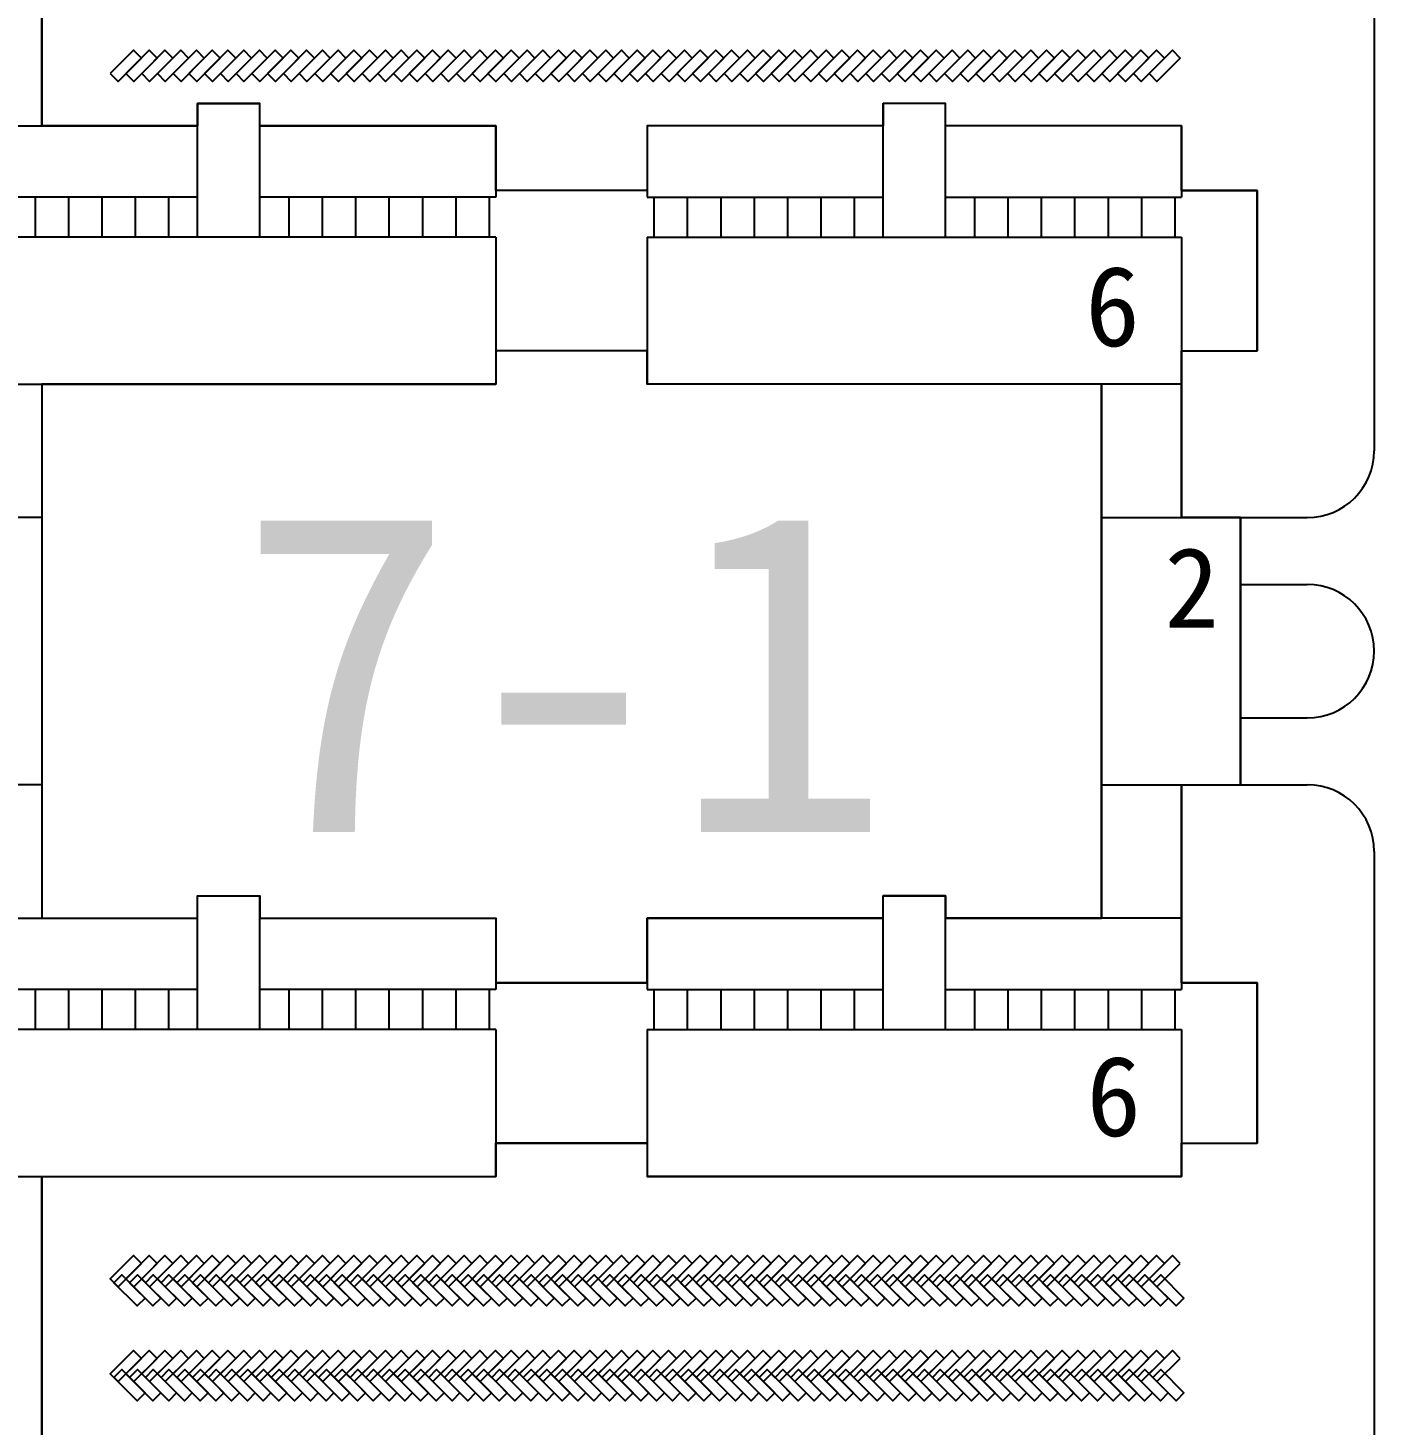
# Model space of a CAD drawing. Extents: x 39009873 to 40242873, y -38938004 to -37205504.
# Drawn here: x 39262728 to 39323197, y -37976312 to -37913541 of the extents above; entities that cross this region are included whole.
import ezdxf

# ---------------------------------------------------------------- set-up
doc = ezdxf.new("R2010")
doc.units = 0
doc.header["$LTSCALE"] = 1000
doc.header["$MEASUREMENT"] = 0
for name, color, linetype in [('1-CEG', 220, 'CONTINUOUS'), ('PUB_TEXT', 4, 'CONTINUOUS'), ('人行道', 251, 'CONTINUOUS'), ('地面非机动车', 2, 'CONTINUOUS'), ('建筑屋顶', 2, 'CONTINUOUS'), ('建筑轮廓', 254, 'CONTINUOUS')]:
    doc.layers.add(name, color=color, linetype=linetype)
doc.styles.add('-黑体', font='SIMHEI.TTF')

# ---------------------------------------------------------------- blocks, each defined once
blk = doc.blocks.new('333')
at = {"layer": '建筑屋顶', "linetype": 'Continuous', "ltscale": 10}
for p, q in [((-280647, 1070561), (-277847, 1070561)), ((-280647, 1064561), (-280647, 1070561)), ((-277847, 1064561), (-277847, 1070561)), ((-247047, 1070561), (-249847, 1070561)), ((-249847, 1064561), (-249847, 1070561)), ((-247047, 1064561), (-247047, 1070561)), ((-291247, 1069561), (-280647, 1069561)), ((-291247, 1069561), (-291247, 1066361)), ((-277847, 1069561), (-267247, 1069561)), ((-267247, 1069561), (-267247, 1066361)), ((-249847, 1069561), (-260447, 1069561)), ((-260447, 1069561), (-260447, 1066361)), ((-236447, 1069561), (-247047, 1069561)), ((-236447, 1069561), (-236447, 1066361)), ((-294647, 1066661), (-294647, 1059461)), ((-291247, 1066661), (-294647, 1066661)), ((-260447, 1066661), (-267247, 1066661)), ((-236447, 1066661), (-233047, 1066661)), ((-233047, 1066661), (-233047, 1059461)), ((-280647, 1066361), (-291247, 1066361)), ((-290947, 1066361), (-290947, 1064561)), ((-289447, 1066361), (-289447, 1064561)), ((-287947, 1066361), (-287947, 1064561)), ((-286447, 1066361), (-286447, 1064561)), ((-284947, 1066361), (-284947, 1064561)), ((-283447, 1066361), (-283447, 1064561)), ((-281947, 1066361), (-281947, 1064561)), ((-267247, 1066361), (-277847, 1066361)), ((-276547, 1066361), (-276547, 1064561)), ((-275047, 1066361), (-275047, 1064561)), ((-273547, 1066361), (-273547, 1064561)), ((-272047, 1066361), (-272047, 1064561)), ((-270547, 1066361), (-270547, 1064561)), ((-269047, 1066361), (-269047, 1064561)), ((-267547, 1066361), (-267547, 1064561)), ((-260447, 1066361), (-249847, 1066361)), ((-260147, 1066361), (-260147, 1064561)), ((-258647, 1066361), (-258647, 1064561)), ((-257147, 1066361), (-257147, 1064561)), ((-255647, 1066361), (-255647, 1064561)), ((-254147, 1066361), (-254147, 1064561)), ((-252647, 1066361), (-252647, 1064561)), ((-251147, 1066361), (-251147, 1064561)), ((-247047, 1066361), (-236447, 1066361)), ((-245747, 1066361), (-245747, 1064561)), ((-244247, 1066361), (-244247, 1064561)), ((-242747, 1066361), (-242747, 1064561)), ((-241247, 1066361), (-241247, 1064561)), ((-239747, 1066361), (-239747, 1064561)), ((-238247, 1066361), (-238247, 1064561)), ((-236747, 1066361), (-236747, 1064561)), ((-267247, 1064561), (-291247, 1064561)), ((-291247, 1064561), (-291247, 1051961)), ((-267247, 1064561), (-267247, 1057961)), ((-260447, 1064561), (-236447, 1064561)), ((-260447, 1064561), (-260447, 1057961)), ((-236447, 1064561), (-236447, 1051961)), ((-291247, 1059461), (-294647, 1059461)), ((-260447, 1059461), (-267247, 1059461)), ((-236447, 1059461), (-233047, 1059461)), ((-291247, 1057961), (-267247, 1057961)), ((-287647, 1057961), (-287647, 1033961)), ((-236447, 1057961), (-260447, 1057961)), ((-240047, 1057961), (-240047, 1033961)), ((-293897, 1051961), (-293897, 1039961)), ((-287647, 1051961), (-293897, 1051961)), ((-240047, 1051961), (-233797, 1051961)), ((-233797, 1051961), (-233797, 1039961)), ((-287647, 1039961), (-293897, 1039961)), ((-291247, 1039961), (-291247, 1030761)), ((-240047, 1039961), (-233797, 1039961)), ((-236447, 1039961), (-236447, 1030761)), ((-280647, 1034961), (-277847, 1034961)), ((-280647, 1028961), (-280647, 1034961)), ((-277847, 1028961), (-277847, 1034961)), ((-247047, 1034961), (-249847, 1034961)), ((-249847, 1028961), (-249847, 1034961)), ((-247047, 1028961), (-247047, 1034961)), ((-291247, 1033961), (-280647, 1033961)), ((-277847, 1033961), (-267247, 1033961)), ((-267247, 1033961), (-267247, 1030761)), ((-249847, 1033961), (-260447, 1033961)), ((-260447, 1033961), (-260447, 1030761)), ((-236447, 1033961), (-247047, 1033961)), ((-294647, 1031061), (-294647, 1023861)), ((-291247, 1031061), (-294647, 1031061)), ((-280647, 1030761), (-291247, 1030761)), ((-290947, 1030761), (-290947, 1028961)), ((-289447, 1030761), (-289447, 1028961)), ((-287947, 1030761), (-287947, 1028961)), ((-286447, 1030761), (-286447, 1028961)), ((-284947, 1030761), (-284947, 1028961)), ((-283447, 1030761), (-283447, 1028961)), ((-281947, 1030761), (-281947, 1028961)), ((-267247, 1030761), (-277847, 1030761)), ((-276547, 1030761), (-276547, 1028961)), ((-275047, 1030761), (-275047, 1028961)), ((-273547, 1030761), (-273547, 1028961)), ((-272047, 1030761), (-272047, 1028961)), ((-270547, 1030761), (-270547, 1028961)), ((-269047, 1030761), (-269047, 1028961)), ((-267547, 1030761), (-267547, 1028961)), ((-260447, 1031061), (-267247, 1031061)), ((-260447, 1030761), (-249847, 1030761)), ((-260147, 1030761), (-260147, 1028961)), ((-258647, 1030761), (-258647, 1028961)), ((-257147, 1030761), (-257147, 1028961)), ((-255647, 1030761), (-255647, 1028961)), ((-254147, 1030761), (-254147, 1028961)), ((-252647, 1030761), (-252647, 1028961)), ((-251147, 1030761), (-251147, 1028961)), ((-247047, 1030761), (-236447, 1030761)), ((-245747, 1030761), (-245747, 1028961)), ((-244247, 1030761), (-244247, 1028961)), ((-242747, 1030761), (-242747, 1028961)), ((-241247, 1030761), (-241247, 1028961)), ((-239747, 1030761), (-239747, 1028961)), ((-238247, 1030761), (-238247, 1028961)), ((-236747, 1030761), (-236747, 1028961)), ((-236447, 1031061), (-233047, 1031061)), ((-233047, 1031061), (-233047, 1023861)), ((-267247, 1028961), (-291247, 1028961)), ((-291247, 1028961), (-291247, 1022361)), ((-267247, 1028961), (-267247, 1022361)), ((-260447, 1028961), (-236447, 1028961)), ((-260447, 1028961), (-260447, 1022361)), ((-236447, 1028961), (-236447, 1022361)), ((-291247, 1023861), (-294647, 1023861)), ((-260447, 1023861), (-267247, 1023861)), ((-236447, 1023861), (-233047, 1023861)), ((-291247, 1022361), (-267247, 1022361)), ((-236447, 1022361), (-260447, 1022361))]:
    blk.add_line(p, q, dxfattribs=at)

msp = doc.modelspace()

# ---------------------------------------------------------------- linework, layer by layer
at = {"layer": '人行道'}
for p, q in [((39323197, -37879341), (39323197, -37932541)), ((39317197, -37935541), (39320197, -37935541)), ((39317197, -37938541), (39320197, -37938541)), ((39323197, -37941541), (39323197, -37941541)), ((39317197, -37944541), (39320197, -37944541)), ((39317197, -37947541), (39320197, -37947541)), ((39323197, -37950541), (39323197, -38003741))]:
    msp.add_line(p, q, dxfattribs=at)
for centre, start, end in [((39320197, -37932541), 270, 0), ((39320197, -37941541), 0, 90), ((39320197, -37941541), 270, 0), ((39320197, -37950541), 0, 90)]:
    msp.add_arc(centre, 3000, start, end, dxfattribs=at)
at = {"layer": '地面非机动车', "linetype": 'Continuous', "ltscale": 10}
for points in [[(39266422, -37915588), (39266776, -37915941), (39267822, -37914895), (39267469, -37914541)], [(39267130, -37915588), (39267483, -37915941), (39268530, -37914895), (39268176, -37914541)], [(39267837, -37915588), (39268190, -37915941), (39269237, -37914895), (39268883, -37914541)], [(39268544, -37915588), (39268897, -37915941), (39269944, -37914895), (39269590, -37914541)], [(39269251, -37915588), (39269604, -37915941), (39270651, -37914895), (39270297, -37914541)], [(39269958, -37915588), (39270312, -37915941), (39271358, -37914895), (39271004, -37914541)], [(39270665, -37915588), (39271019, -37915941), (39272065, -37914895), (39271712, -37914541)], [(39271372, -37915588), (39271726, -37915941), (39272772, -37914895), (39272419, -37914541)], [(39272079, -37915588), (39272433, -37915941), (39273479, -37914895), (39273126, -37914541)], [(39272786, -37915588), (39273140, -37915941), (39274186, -37914895), (39273833, -37914541)], [(39273493, -37915588), (39273847, -37915941), (39274893, -37914895), (39274540, -37914541)], [(39274201, -37915588), (39274554, -37915941), (39275601, -37914895), (39275247, -37914541)], [(39274908, -37915588), (39275261, -37915941), (39276308, -37914895), (39275954, -37914541)], [(39275615, -37915588), (39275968, -37915941), (39277015, -37914895), (39276661, -37914541)], [(39276322, -37915588), (39276675, -37915941), (39277722, -37914895), (39277368, -37914541)], [(39277029, -37915588), (39277383, -37915941), (39278429, -37914895), (39278075, -37914541)], [(39277736, -37915588), (39278090, -37915941), (39279136, -37914895), (39278783, -37914541)], [(39278443, -37915588), (39278797, -37915941), (39279843, -37914895), (39279490, -37914541)], [(39279150, -37915588), (39279504, -37915941), (39280550, -37914895), (39280197, -37914541)], [(39279857, -37915588), (39280211, -37915941), (39281257, -37914895), (39280904, -37914541)], [(39280565, -37915588), (39280918, -37915941), (39281965, -37914895), (39281611, -37914541)], [(39281272, -37915588), (39281625, -37915941), (39282672, -37914895), (39282318, -37914541)], [(39281979, -37915588), (39282332, -37915941), (39283379, -37914895), (39283025, -37914541)], [(39282686, -37915588), (39283039, -37915941), (39284086, -37914895), (39283732, -37914541)], [(39283393, -37915588), (39283747, -37915941), (39284793, -37914895), (39284439, -37914541)], [(39284100, -37915588), (39284454, -37915941), (39285500, -37914895), (39285147, -37914541)], [(39284807, -37915588), (39285161, -37915941), (39286207, -37914895), (39285854, -37914541)], [(39285514, -37915588), (39285868, -37915941), (39286914, -37914895), (39286561, -37914541)], [(39286221, -37915588), (39286575, -37915941), (39287621, -37914895), (39287268, -37914541)], [(39286929, -37915588), (39287282, -37915941), (39288329, -37914895), (39287975, -37914541)], [(39287636, -37915588), (39287989, -37915941), (39289036, -37914895), (39288682, -37914541)], [(39288343, -37915588), (39288696, -37915941), (39289743, -37914895), (39289389, -37914541)], [(39289050, -37915588), (39289403, -37915941), (39290450, -37914895), (39290096, -37914541)], [(39289757, -37915588), (39290110, -37915941), (39291157, -37914895), (39290803, -37914541)], [(39290464, -37915588), (39290818, -37915941), (39291864, -37914895), (39291510, -37914541)], [(39291171, -37915588), (39291525, -37915941), (39292571, -37914895), (39292218, -37914541)], [(39291878, -37915588), (39292232, -37915941), (39293278, -37914895), (39292925, -37914541)], [(39292585, -37915588), (39292939, -37915941), (39293985, -37914895), (39293632, -37914541)], [(39293292, -37915588), (39293646, -37915941), (39294692, -37914895), (39294339, -37914541)], [(39294000, -37915588), (39294353, -37915941), (39295400, -37914895), (39295046, -37914541)], [(39294707, -37915588), (39295060, -37915941), (39296107, -37914895), (39295753, -37914541)], [(39295414, -37915588), (39295767, -37915941), (39296814, -37914895), (39296460, -37914541)], [(39296121, -37915588), (39296474, -37915941), (39297521, -37914895), (39297167, -37914541)], [(39296828, -37915588), (39297182, -37915941), (39298228, -37914895), (39297874, -37914541)], [(39297535, -37915588), (39297889, -37915941), (39298935, -37914895), (39298582, -37914541)], [(39298242, -37915588), (39298596, -37915941), (39299642, -37914895), (39299289, -37914541)], [(39298949, -37915588), (39299303, -37915941), (39300349, -37914895), (39299996, -37914541)], [(39299656, -37915588), (39300010, -37915941), (39301056, -37914895), (39300703, -37914541)], [(39300364, -37915588), (39300717, -37915941), (39301764, -37914895), (39301410, -37914541)], [(39301071, -37915588), (39301424, -37915941), (39302471, -37914895), (39302117, -37914541)], [(39301778, -37915588), (39302131, -37915941), (39303178, -37914895), (39302824, -37914541)], [(39302485, -37915588), (39302838, -37915941), (39303885, -37914895), (39303531, -37914541)], [(39303192, -37915588), (39303546, -37915941), (39304592, -37914895), (39304238, -37914541)], [(39303899, -37915588), (39304253, -37915941), (39305299, -37914895), (39304946, -37914541)], [(39304606, -37915588), (39304960, -37915941), (39306006, -37914895), (39305653, -37914541)], [(39305313, -37915588), (39305667, -37915941), (39306713, -37914895), (39306360, -37914541)], [(39306020, -37915588), (39306374, -37915941), (39307420, -37914895), (39307067, -37914541)], [(39306728, -37915588), (39307081, -37915941), (39308128, -37914895), (39307774, -37914541)], [(39307435, -37915588), (39307788, -37915941), (39308835, -37914895), (39308481, -37914541)], [(39308142, -37915588), (39308495, -37915941), (39309542, -37914895), (39309188, -37914541)], [(39308849, -37915588), (39309202, -37915941), (39310249, -37914895), (39309895, -37914541)], [(39309556, -37915588), (39309909, -37915941), (39310956, -37914895), (39310602, -37914541)], [(39310263, -37915588), (39310617, -37915941), (39311663, -37914895), (39311309, -37914541)], [(39310970, -37915588), (39311324, -37915941), (39312370, -37914895), (39312017, -37914541)], [(39311677, -37915588), (39312031, -37915941), (39313077, -37914895), (39312724, -37914541)], [(39312384, -37915588), (39312738, -37915941), (39313784, -37914895), (39313431, -37914541)], [(39313091, -37915588), (39313445, -37915941), (39314491, -37914895), (39314138, -37914541)], [(39267822, -37969055), (39267469, -37968701), (39266422, -37969748), (39266776, -37970101)], [(39268530, -37969055), (39268176, -37968701), (39267130, -37969748), (39267483, -37970101)], [(39269237, -37969055), (39268883, -37968701), (39267837, -37969748), (39268190, -37970101)], [(39269944, -37969055), (39269590, -37968701), (39268544, -37969748), (39268897, -37970101)], [(39270651, -37969055), (39270297, -37968701), (39269251, -37969748), (39269604, -37970101)], [(39271358, -37969055), (39271004, -37968701), (39269958, -37969748), (39270312, -37970101)], [(39272065, -37969055), (39271712, -37968701), (39270665, -37969748), (39271019, -37970101)], [(39272772, -37969055), (39272419, -37968701), (39271372, -37969748), (39271726, -37970101)], [(39273479, -37969055), (39273126, -37968701), (39272079, -37969748), (39272433, -37970101)], [(39274186, -37969055), (39273833, -37968701), (39272786, -37969748), (39273140, -37970101)], [(39274893, -37969055), (39274540, -37968701), (39273493, -37969748), (39273847, -37970101)], [(39275601, -37969055), (39275247, -37968701), (39274201, -37969748), (39274554, -37970101)], [(39276308, -37969055), (39275954, -37968701), (39274908, -37969748), (39275261, -37970101)], [(39277015, -37969055), (39276661, -37968701), (39275615, -37969748), (39275968, -37970101)], [(39277722, -37969055), (39277368, -37968701), (39276322, -37969748), (39276675, -37970101)], [(39277722, -37969055), (39277368, -37968701), (39276322, -37969748), (39276675, -37970101)], [(39278429, -37969055), (39278075, -37968701), (39277029, -37969748), (39277383, -37970101)], [(39279136, -37969055), (39278783, -37968701), (39277736, -37969748), (39278090, -37970101)], [(39279843, -37969055), (39279490, -37968701), (39278443, -37969748), (39278797, -37970101)], [(39280550, -37969055), (39280197, -37968701), (39279150, -37969748), (39279504, -37970101)], [(39281257, -37969055), (39280904, -37968701), (39279857, -37969748), (39280211, -37970101)], [(39281965, -37969055), (39281611, -37968701), (39280565, -37969748), (39280918, -37970101)], [(39282672, -37969055), (39282318, -37968701), (39281272, -37969748), (39281625, -37970101)], [(39283379, -37969055), (39283025, -37968701), (39281979, -37969748), (39282332, -37970101)], [(39284086, -37969055), (39283732, -37968701), (39282686, -37969748), (39283039, -37970101)], [(39284793, -37969055), (39284439, -37968701), (39283393, -37969748), (39283747, -37970101)], [(39285500, -37969055), (39285147, -37968701), (39284100, -37969748), (39284454, -37970101)], [(39286207, -37969055), (39285854, -37968701), (39284807, -37969748), (39285161, -37970101)], [(39286914, -37969055), (39286561, -37968701), (39285514, -37969748), (39285868, -37970101)], [(39286914, -37969055), (39286561, -37968701), (39285514, -37969748), (39285868, -37970101)], [(39287621, -37969055), (39287268, -37968701), (39286221, -37969748), (39286575, -37970101)], [(39288329, -37969055), (39287975, -37968701), (39286929, -37969748), (39287282, -37970101)], [(39289036, -37969055), (39288682, -37968701), (39287636, -37969748), (39287989, -37970101)], [(39289743, -37969055), (39289389, -37968701), (39288343, -37969748), (39288696, -37970101)], [(39290450, -37969055), (39290096, -37968701), (39289050, -37969748), (39289403, -37970101)], [(39291157, -37969055), (39290803, -37968701), (39289757, -37969748), (39290110, -37970101)], [(39291864, -37969055), (39291510, -37968701), (39290464, -37969748), (39290818, -37970101)], [(39292571, -37969055), (39292218, -37968701), (39291171, -37969748), (39291525, -37970101)], [(39293278, -37969055), (39292925, -37968701), (39291878, -37969748), (39292232, -37970101)], [(39293985, -37969055), (39293632, -37968701), (39292585, -37969748), (39292939, -37970101)], [(39294692, -37969055), (39294339, -37968701), (39293292, -37969748), (39293646, -37970101)], [(39295400, -37969055), (39295046, -37968701), (39294000, -37969748), (39294353, -37970101)], [(39296107, -37969055), (39295753, -37968701), (39294707, -37969748), (39295060, -37970101)], [(39296107, -37969055), (39295753, -37968701), (39294707, -37969748), (39295060, -37970101)], [(39296814, -37969055), (39296460, -37968701), (39295414, -37969748), (39295767, -37970101)], [(39297521, -37969055), (39297167, -37968701), (39296121, -37969748), (39296474, -37970101)], [(39298228, -37969055), (39297874, -37968701), (39296828, -37969748), (39297182, -37970101)], [(39298935, -37969055), (39298582, -37968701), (39297535, -37969748), (39297889, -37970101)], [(39299642, -37969055), (39299289, -37968701), (39298242, -37969748), (39298596, -37970101)], [(39300349, -37969055), (39299996, -37968701), (39298949, -37969748), (39299303, -37970101)], [(39301056, -37969055), (39300703, -37968701), (39299656, -37969748), (39300010, -37970101)], [(39301764, -37969055), (39301410, -37968701), (39300364, -37969748), (39300717, -37970101)], [(39302471, -37969055), (39302117, -37968701), (39301071, -37969748), (39301424, -37970101)], [(39303178, -37969055), (39302824, -37968701), (39301778, -37969748), (39302131, -37970101)], [(39303885, -37969055), (39303531, -37968701), (39302485, -37969748), (39302838, -37970101)], [(39304592, -37969055), (39304238, -37968701), (39303192, -37969748), (39303546, -37970101)], [(39305299, -37969055), (39304946, -37968701), (39303899, -37969748), (39304253, -37970101)], [(39305299, -37969055), (39304946, -37968701), (39303899, -37969748), (39304253, -37970101)], [(39306006, -37969055), (39305653, -37968701), (39304606, -37969748), (39304960, -37970101)], [(39306713, -37969055), (39306360, -37968701), (39305313, -37969748), (39305667, -37970101)], [(39307420, -37969055), (39307067, -37968701), (39306020, -37969748), (39306374, -37970101)], [(39308128, -37969055), (39307774, -37968701), (39306728, -37969748), (39307081, -37970101)], [(39308835, -37969055), (39308481, -37968701), (39307435, -37969748), (39307788, -37970101)], [(39309542, -37969055), (39309188, -37968701), (39308142, -37969748), (39308495, -37970101)], [(39310249, -37969055), (39309895, -37968701), (39308849, -37969748), (39309202, -37970101)], [(39310956, -37969055), (39310602, -37968701), (39309556, -37969748), (39309909, -37970101)], [(39311663, -37969055), (39311309, -37968701), (39310263, -37969748), (39310617, -37970101)], [(39312370, -37969055), (39312017, -37968701), (39310970, -37969748), (39311324, -37970101)], [(39313077, -37969055), (39312724, -37968701), (39311677, -37969748), (39312031, -37970101)], [(39313784, -37969055), (39313431, -37968701), (39312384, -37969748), (39312738, -37970101)], [(39314491, -37969055), (39314138, -37968701), (39313091, -37969748), (39313445, -37970101)], [(39266590, -37969915), (39266943, -37969561), (39267990, -37970608), (39267636, -37970961)], [(39267297, -37969915), (39267650, -37969561), (39268697, -37970608), (39268343, -37970961)], [(39268004, -37969915), (39268357, -37969561), (39269404, -37970608), (39269050, -37970961)], [(39268711, -37969915), (39269064, -37969561), (39270111, -37970608), (39269757, -37970961)], [(39269418, -37969915), (39269772, -37969561), (39270818, -37970608), (39270464, -37970961)], [(39270125, -37969915), (39270479, -37969561), (39271525, -37970608), (39271172, -37970961)], [(39270832, -37969915), (39271186, -37969561), (39272232, -37970608), (39271879, -37970961)], [(39271539, -37969915), (39271893, -37969561), (39272939, -37970608), (39272586, -37970961)], [(39272246, -37969915), (39272600, -37969561), (39273646, -37970608), (39273293, -37970961)], [(39272953, -37969915), (39273307, -37969561), (39274353, -37970608), (39274000, -37970961)], [(39273661, -37969915), (39274014, -37969561), (39275061, -37970608), (39274707, -37970961)], [(39274368, -37969915), (39274721, -37969561), (39275768, -37970608), (39275414, -37970961)], [(39275075, -37969915), (39275428, -37969561), (39276475, -37970608), (39276121, -37970961)], [(39275782, -37969915), (39276135, -37969561), (39277182, -37970608), (39276828, -37970961)], [(39276489, -37969915), (39276843, -37969561), (39277889, -37970608), (39277535, -37970961)], [(39277196, -37969915), (39277550, -37969561), (39278596, -37970608), (39278243, -37970961)], [(39277903, -37969915), (39278257, -37969561), (39279303, -37970608), (39278950, -37970961)], [(39278610, -37969915), (39278964, -37969561), (39280010, -37970608), (39279657, -37970961)], [(39279317, -37969915), (39279671, -37969561), (39280717, -37970608), (39280364, -37970961)], [(39280025, -37969915), (39280378, -37969561), (39281425, -37970608), (39281071, -37970961)], [(39280732, -37969915), (39281085, -37969561), (39282132, -37970608), (39281778, -37970961)], [(39281439, -37969915), (39281792, -37969561), (39282839, -37970608), (39282485, -37970961)], [(39282146, -37969915), (39282499, -37969561), (39283546, -37970608), (39283192, -37970961)], [(39282853, -37969915), (39283207, -37969561), (39284253, -37970608), (39283899, -37970961)], [(39283560, -37969915), (39283914, -37969561), (39284960, -37970608), (39284607, -37970961)], [(39284267, -37969915), (39284621, -37969561), (39285667, -37970608), (39285314, -37970961)], [(39284974, -37969915), (39285328, -37969561), (39286374, -37970608), (39286021, -37970961)], [(39285681, -37969915), (39286035, -37969561), (39287081, -37970608), (39286728, -37970961)], [(39286389, -37969915), (39286742, -37969561), (39287789, -37970608), (39287435, -37970961)], [(39287096, -37969915), (39287449, -37969561), (39288496, -37970608), (39288142, -37970961)], [(39287803, -37969915), (39288156, -37969561), (39289203, -37970608), (39288849, -37970961)], [(39288510, -37969915), (39288863, -37969561), (39289910, -37970608), (39289556, -37970961)], [(39289217, -37969915), (39289570, -37969561), (39290617, -37970608), (39290263, -37970961)], [(39289924, -37969915), (39290278, -37969561), (39291324, -37970608), (39290970, -37970961)], [(39290631, -37969915), (39290985, -37969561), (39292031, -37970608), (39291678, -37970961)], [(39291338, -37969915), (39291692, -37969561), (39292738, -37970608), (39292385, -37970961)], [(39292045, -37969915), (39292399, -37969561), (39293445, -37970608), (39293092, -37970961)], [(39292752, -37969915), (39293106, -37969561), (39294152, -37970608), (39293799, -37970961)], [(39293460, -37969915), (39293813, -37969561), (39294860, -37970608), (39294506, -37970961)], [(39294167, -37969915), (39294520, -37969561), (39295567, -37970608), (39295213, -37970961)], [(39294874, -37969915), (39295227, -37969561), (39296274, -37970608), (39295920, -37970961)], [(39295581, -37969915), (39295934, -37969561), (39296981, -37970608), (39296627, -37970961)], [(39296288, -37969915), (39296642, -37969561), (39297688, -37970608), (39297334, -37970961)], [(39296995, -37969915), (39297349, -37969561), (39298395, -37970608), (39298042, -37970961)], [(39297702, -37969915), (39298056, -37969561), (39299102, -37970608), (39298749, -37970961)], [(39298409, -37969915), (39298763, -37969561), (39299809, -37970608), (39299456, -37970961)], [(39299116, -37969915), (39299470, -37969561), (39300516, -37970608), (39300163, -37970961)], [(39299824, -37969915), (39300177, -37969561), (39301224, -37970608), (39300870, -37970961)], [(39300531, -37969915), (39300884, -37969561), (39301931, -37970608), (39301577, -37970961)], [(39301238, -37969915), (39301591, -37969561), (39302638, -37970608), (39302284, -37970961)], [(39301945, -37969915), (39302298, -37969561), (39303345, -37970608), (39302991, -37970961)], [(39302652, -37969915), (39303006, -37969561), (39304052, -37970608), (39303698, -37970961)], [(39303359, -37969915), (39303713, -37969561), (39304759, -37970608), (39304406, -37970961)], [(39304066, -37969915), (39304420, -37969561), (39305466, -37970608), (39305113, -37970961)], [(39304773, -37969915), (39305127, -37969561), (39306173, -37970608), (39305820, -37970961)], [(39305480, -37969915), (39305834, -37969561), (39306880, -37970608), (39306527, -37970961)], [(39306188, -37969915), (39306541, -37969561), (39307588, -37970608), (39307234, -37970961)], [(39306895, -37969915), (39307248, -37969561), (39308295, -37970608), (39307941, -37970961)], [(39307602, -37969915), (39307955, -37969561), (39309002, -37970608), (39308648, -37970961)], [(39308309, -37969915), (39308662, -37969561), (39309709, -37970608), (39309355, -37970961)], [(39309016, -37969915), (39309369, -37969561), (39310416, -37970608), (39310062, -37970961)], [(39309723, -37969915), (39310077, -37969561), (39311123, -37970608), (39310769, -37970961)], [(39310430, -37969915), (39310784, -37969561), (39311830, -37970608), (39311477, -37970961)], [(39311137, -37969915), (39311491, -37969561), (39312537, -37970608), (39312184, -37970961)], [(39311844, -37969915), (39312198, -37969561), (39313244, -37970608), (39312891, -37970961)], [(39312551, -37969915), (39312905, -37969561), (39313951, -37970608), (39313598, -37970961)], [(39313259, -37969915), (39313612, -37969561), (39314659, -37970608), (39314305, -37970961)], [(39267822, -37973315), (39267469, -37972961), (39266422, -37974008), (39266776, -37974361)], [(39268530, -37973315), (39268176, -37972961), (39267130, -37974008), (39267483, -37974361)], [(39269237, -37973315), (39268883, -37972961), (39267837, -37974008), (39268190, -37974361)], [(39269944, -37973315), (39269590, -37972961), (39268544, -37974008), (39268897, -37974361)], [(39270651, -37973315), (39270297, -37972961), (39269251, -37974008), (39269604, -37974361)], [(39271358, -37973315), (39271004, -37972961), (39269958, -37974008), (39270312, -37974361)], [(39272065, -37973315), (39271712, -37972961), (39270665, -37974008), (39271019, -37974361)], [(39272772, -37973315), (39272419, -37972961), (39271372, -37974008), (39271726, -37974361)], [(39273479, -37973315), (39273126, -37972961), (39272079, -37974008), (39272433, -37974361)], [(39274186, -37973315), (39273833, -37972961), (39272786, -37974008), (39273140, -37974361)], [(39274893, -37973315), (39274540, -37972961), (39273493, -37974008), (39273847, -37974361)], [(39275601, -37973315), (39275247, -37972961), (39274201, -37974008), (39274554, -37974361)], [(39276308, -37973315), (39275954, -37972961), (39274908, -37974008), (39275261, -37974361)], [(39277015, -37973315), (39276661, -37972961), (39275615, -37974008), (39275968, -37974361)], [(39277722, -37973315), (39277368, -37972961), (39276322, -37974008), (39276675, -37974361)], [(39277722, -37973315), (39277368, -37972961), (39276322, -37974008), (39276675, -37974361)], [(39278429, -37973315), (39278075, -37972961), (39277029, -37974008), (39277383, -37974361)], [(39279136, -37973315), (39278783, -37972961), (39277736, -37974008), (39278090, -37974361)], [(39279843, -37973315), (39279490, -37972961), (39278443, -37974008), (39278797, -37974361)], [(39280550, -37973315), (39280197, -37972961), (39279150, -37974008), (39279504, -37974361)], [(39281257, -37973315), (39280904, -37972961), (39279857, -37974008), (39280211, -37974361)], [(39281965, -37973315), (39281611, -37972961), (39280565, -37974008), (39280918, -37974361)], [(39282672, -37973315), (39282318, -37972961), (39281272, -37974008), (39281625, -37974361)], [(39283379, -37973315), (39283025, -37972961), (39281979, -37974008), (39282332, -37974361)], [(39284086, -37973315), (39283732, -37972961), (39282686, -37974008), (39283039, -37974361)], [(39284793, -37973315), (39284439, -37972961), (39283393, -37974008), (39283747, -37974361)], [(39285500, -37973315), (39285147, -37972961), (39284100, -37974008), (39284454, -37974361)], [(39286207, -37973315), (39285854, -37972961), (39284807, -37974008), (39285161, -37974361)], [(39286914, -37973315), (39286561, -37972961), (39285514, -37974008), (39285868, -37974361)], [(39286914, -37973315), (39286561, -37972961), (39285514, -37974008), (39285868, -37974361)], [(39287621, -37973315), (39287268, -37972961), (39286221, -37974008), (39286575, -37974361)], [(39288329, -37973315), (39287975, -37972961), (39286929, -37974008), (39287282, -37974361)], [(39289036, -37973315), (39288682, -37972961), (39287636, -37974008), (39287989, -37974361)], [(39289743, -37973315), (39289389, -37972961), (39288343, -37974008), (39288696, -37974361)], [(39290450, -37973315), (39290096, -37972961), (39289050, -37974008), (39289403, -37974361)], [(39291157, -37973315), (39290803, -37972961), (39289757, -37974008), (39290110, -37974361)], [(39291864, -37973315), (39291510, -37972961), (39290464, -37974008), (39290818, -37974361)], [(39292571, -37973315), (39292218, -37972961), (39291171, -37974008), (39291525, -37974361)], [(39293278, -37973315), (39292925, -37972961), (39291878, -37974008), (39292232, -37974361)], [(39293985, -37973315), (39293632, -37972961), (39292585, -37974008), (39292939, -37974361)], [(39294692, -37973315), (39294339, -37972961), (39293292, -37974008), (39293646, -37974361)], [(39295400, -37973315), (39295046, -37972961), (39294000, -37974008), (39294353, -37974361)], [(39296107, -37973315), (39295753, -37972961), (39294707, -37974008), (39295060, -37974361)], [(39296107, -37973315), (39295753, -37972961), (39294707, -37974008), (39295060, -37974361)], [(39296814, -37973315), (39296460, -37972961), (39295414, -37974008), (39295767, -37974361)], [(39297521, -37973315), (39297167, -37972961), (39296121, -37974008), (39296474, -37974361)], [(39298228, -37973315), (39297874, -37972961), (39296828, -37974008), (39297182, -37974361)], [(39298935, -37973315), (39298582, -37972961), (39297535, -37974008), (39297889, -37974361)], [(39299642, -37973315), (39299289, -37972961), (39298242, -37974008), (39298596, -37974361)], [(39300349, -37973315), (39299996, -37972961), (39298949, -37974008), (39299303, -37974361)], [(39301056, -37973315), (39300703, -37972961), (39299656, -37974008), (39300010, -37974361)], [(39301764, -37973315), (39301410, -37972961), (39300364, -37974008), (39300717, -37974361)], [(39302471, -37973315), (39302117, -37972961), (39301071, -37974008), (39301424, -37974361)], [(39303178, -37973315), (39302824, -37972961), (39301778, -37974008), (39302131, -37974361)], [(39303885, -37973315), (39303531, -37972961), (39302485, -37974008), (39302838, -37974361)], [(39304592, -37973315), (39304238, -37972961), (39303192, -37974008), (39303546, -37974361)], [(39305299, -37973315), (39304946, -37972961), (39303899, -37974008), (39304253, -37974361)], [(39305299, -37973315), (39304946, -37972961), (39303899, -37974008), (39304253, -37974361)], [(39306006, -37973315), (39305653, -37972961), (39304606, -37974008), (39304960, -37974361)], [(39306713, -37973315), (39306360, -37972961), (39305313, -37974008), (39305667, -37974361)], [(39307420, -37973315), (39307067, -37972961), (39306020, -37974008), (39306374, -37974361)], [(39308128, -37973315), (39307774, -37972961), (39306728, -37974008), (39307081, -37974361)], [(39308835, -37973315), (39308481, -37972961), (39307435, -37974008), (39307788, -37974361)], [(39309542, -37973315), (39309188, -37972961), (39308142, -37974008), (39308495, -37974361)], [(39310249, -37973315), (39309895, -37972961), (39308849, -37974008), (39309202, -37974361)], [(39310956, -37973315), (39310602, -37972961), (39309556, -37974008), (39309909, -37974361)], [(39311663, -37973315), (39311309, -37972961), (39310263, -37974008), (39310617, -37974361)], [(39312370, -37973315), (39312017, -37972961), (39310970, -37974008), (39311324, -37974361)], [(39313077, -37973315), (39312724, -37972961), (39311677, -37974008), (39312031, -37974361)], [(39313784, -37973315), (39313431, -37972961), (39312384, -37974008), (39312738, -37974361)], [(39314491, -37973315), (39314138, -37972961), (39313091, -37974008), (39313445, -37974361)], [(39266590, -37974175), (39266943, -37973821), (39267990, -37974868), (39267636, -37975221)], [(39267297, -37974175), (39267650, -37973821), (39268697, -37974868), (39268343, -37975221)], [(39268004, -37974175), (39268357, -37973821), (39269404, -37974868), (39269050, -37975221)], [(39268711, -37974175), (39269064, -37973821), (39270111, -37974868), (39269757, -37975221)], [(39269418, -37974175), (39269772, -37973821), (39270818, -37974868), (39270464, -37975221)], [(39270125, -37974175), (39270479, -37973821), (39271525, -37974868), (39271172, -37975221)], [(39270832, -37974175), (39271186, -37973821), (39272232, -37974868), (39271879, -37975221)], [(39271539, -37974175), (39271893, -37973821), (39272939, -37974868), (39272586, -37975221)], [(39272246, -37974175), (39272600, -37973821), (39273646, -37974868), (39273293, -37975221)], [(39272953, -37974175), (39273307, -37973821), (39274353, -37974868), (39274000, -37975221)], [(39273661, -37974175), (39274014, -37973821), (39275061, -37974868), (39274707, -37975221)], [(39274368, -37974175), (39274721, -37973821), (39275768, -37974868), (39275414, -37975221)], [(39275075, -37974175), (39275428, -37973821), (39276475, -37974868), (39276121, -37975221)], [(39275782, -37974175), (39276135, -37973821), (39277182, -37974868), (39276828, -37975221)], [(39276489, -37974175), (39276843, -37973821), (39277889, -37974868), (39277535, -37975221)], [(39277196, -37974175), (39277550, -37973821), (39278596, -37974868), (39278243, -37975221)], [(39277903, -37974175), (39278257, -37973821), (39279303, -37974868), (39278950, -37975221)], [(39278610, -37974175), (39278964, -37973821), (39280010, -37974868), (39279657, -37975221)], [(39279317, -37974175), (39279671, -37973821), (39280717, -37974868), (39280364, -37975221)], [(39280025, -37974175), (39280378, -37973821), (39281425, -37974868), (39281071, -37975221)], [(39280732, -37974175), (39281085, -37973821), (39282132, -37974868), (39281778, -37975221)], [(39281439, -37974175), (39281792, -37973821), (39282839, -37974868), (39282485, -37975221)], [(39282146, -37974175), (39282499, -37973821), (39283546, -37974868), (39283192, -37975221)], [(39282853, -37974175), (39283207, -37973821), (39284253, -37974868), (39283899, -37975221)], [(39283560, -37974175), (39283914, -37973821), (39284960, -37974868), (39284607, -37975221)], [(39284267, -37974175), (39284621, -37973821), (39285667, -37974868), (39285314, -37975221)], [(39284974, -37974175), (39285328, -37973821), (39286374, -37974868), (39286021, -37975221)], [(39285681, -37974175), (39286035, -37973821), (39287081, -37974868), (39286728, -37975221)], [(39286389, -37974175), (39286742, -37973821), (39287789, -37974868), (39287435, -37975221)], [(39287096, -37974175), (39287449, -37973821), (39288496, -37974868), (39288142, -37975221)], [(39287803, -37974175), (39288156, -37973821), (39289203, -37974868), (39288849, -37975221)], [(39288510, -37974175), (39288863, -37973821), (39289910, -37974868), (39289556, -37975221)], [(39289217, -37974175), (39289570, -37973821), (39290617, -37974868), (39290263, -37975221)], [(39289924, -37974175), (39290278, -37973821), (39291324, -37974868), (39290970, -37975221)], [(39290631, -37974175), (39290985, -37973821), (39292031, -37974868), (39291678, -37975221)], [(39291338, -37974175), (39291692, -37973821), (39292738, -37974868), (39292385, -37975221)], [(39292045, -37974175), (39292399, -37973821), (39293445, -37974868), (39293092, -37975221)], [(39292752, -37974175), (39293106, -37973821), (39294152, -37974868), (39293799, -37975221)], [(39293460, -37974175), (39293813, -37973821), (39294860, -37974868), (39294506, -37975221)], [(39294167, -37974175), (39294520, -37973821), (39295567, -37974868), (39295213, -37975221)], [(39294874, -37974175), (39295227, -37973821), (39296274, -37974868), (39295920, -37975221)], [(39295581, -37974175), (39295934, -37973821), (39296981, -37974868), (39296627, -37975221)], [(39296288, -37974175), (39296642, -37973821), (39297688, -37974868), (39297334, -37975221)], [(39296995, -37974175), (39297349, -37973821), (39298395, -37974868), (39298042, -37975221)], [(39297702, -37974175), (39298056, -37973821), (39299102, -37974868), (39298749, -37975221)], [(39298409, -37974175), (39298763, -37973821), (39299809, -37974868), (39299456, -37975221)], [(39299116, -37974175), (39299470, -37973821), (39300516, -37974868), (39300163, -37975221)], [(39299824, -37974175), (39300177, -37973821), (39301224, -37974868), (39300870, -37975221)], [(39300531, -37974175), (39300884, -37973821), (39301931, -37974868), (39301577, -37975221)], [(39301238, -37974175), (39301591, -37973821), (39302638, -37974868), (39302284, -37975221)], [(39301945, -37974175), (39302298, -37973821), (39303345, -37974868), (39302991, -37975221)], [(39302652, -37974175), (39303006, -37973821), (39304052, -37974868), (39303698, -37975221)], [(39303359, -37974175), (39303713, -37973821), (39304759, -37974868), (39304406, -37975221)], [(39304066, -37974175), (39304420, -37973821), (39305466, -37974868), (39305113, -37975221)], [(39304773, -37974175), (39305127, -37973821), (39306173, -37974868), (39305820, -37975221)], [(39305480, -37974175), (39305834, -37973821), (39306880, -37974868), (39306527, -37975221)], [(39306188, -37974175), (39306541, -37973821), (39307588, -37974868), (39307234, -37975221)], [(39306895, -37974175), (39307248, -37973821), (39308295, -37974868), (39307941, -37975221)], [(39307602, -37974175), (39307955, -37973821), (39309002, -37974868), (39308648, -37975221)], [(39308309, -37974175), (39308662, -37973821), (39309709, -37974868), (39309355, -37975221)], [(39309016, -37974175), (39309369, -37973821), (39310416, -37974868), (39310062, -37975221)], [(39309723, -37974175), (39310077, -37973821), (39311123, -37974868), (39310769, -37975221)], [(39310430, -37974175), (39310784, -37973821), (39311830, -37974868), (39311477, -37975221)], [(39311137, -37974175), (39311491, -37973821), (39312537, -37974868), (39312184, -37975221)], [(39311844, -37974175), (39312198, -37973821), (39313244, -37974868), (39312891, -37975221)], [(39312551, -37974175), (39312905, -37973821), (39313951, -37974868), (39313598, -37975221)], [(39313259, -37974175), (39313612, -37973821), (39314659, -37974868), (39314305, -37975221)]]:
    msp.add_lwpolyline(points, close=True, dxfattribs=at)
at = {"layer": '建筑屋顶', "linetype": 'Continuous', "ltscale": 10}
for p, q in [((39263347, -37893941), (39263347, -37917941)), ((39263347, -37965141), (39263347, -37989141))]:
    msp.add_line(p, q, dxfattribs=at)
at = {"layer": '建筑轮廓', "ltscale": 10}
for points in [[(39263347, -37989141), (39263347, -37965141), (39283747, -37965141), (39283747, -37963641), (39290547, -37963641), (39290547, -37965141), (39314547, -37965141), (39314547, -37963641), (39317947, -37963641), (39317947, -37956441), (39314547, -37956441), (39314547, -37947541), (39317197, -37947541), (39317197, -37935541), (39314547, -37935541), (39314547, -37928041), (39317947, -37928041), (39317947, -37920841), (39314547, -37920841), (39314547, -37917941), (39303947, -37917941), (39303947, -37916941), (39301147, -37916941), (39301147, -37917941), (39290547, -37917941), (39290547, -37920841), (39283747, -37920841), (39283747, -37917941), (39273147, -37917941), (39273147, -37916941), (39270347, -37916941), (39270347, -37917941), (39263347, -37917941), (39263347, -37893941)], [(39263347, -37929541), (39263347, -37953541), (39270347, -37953541), (39270347, -37952541), (39273147, -37952541), (39273147, -37953541), (39283747, -37953541), (39283747, -37956441), (39290547, -37956441), (39290547, -37953541), (39301147, -37953541), (39301147, -37952541), (39303947, -37952541), (39303947, -37953541), (39310947, -37953541), (39310947, -37929541), (39290547, -37929541), (39290547, -37928041), (39283747, -37928041), (39283747, -37929541), (39263347, -37929541)]]:
    msp.add_lwpolyline(points, dxfattribs=at)

# ---------------------------------------------------------------- block references
at = {"layer": '建筑屋顶', "linetype": 'Continuous', "lineweight": -3, "ltscale": 10}
msp.add_blockref('333', (39550993, -38987502), dxfattribs=at)

# ---------------------------------------------------------------- texts
at = {"layer": '1-CEG', "style": '-黑体'}
for s, p in [('6', (39310226, -37927839)), ('2', (39313784, -37940484)), ('6', (39310280, -37963329))]:
    msp.add_text(s, height=3600, dxfattribs=at).set_placement(p)
at = {"layer": 'PUB_TEXT', "color": 2, "style": '-黑体'}
msp.add_text('7-1', height=14400, dxfattribs=at).set_placement((39272102, -37949660))

doc.saveas('drawing.dxf')
